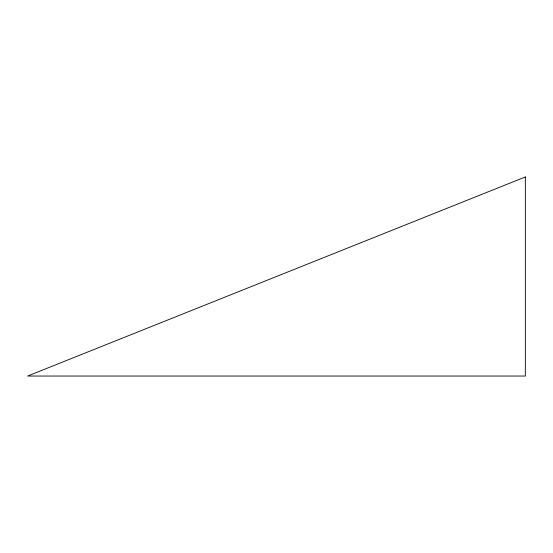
<?xml version="1.0" encoding="UTF-8"?>
<svg xmlns="http://www.w3.org/2000/svg" width="553" height="553" viewBox="0 0 553 553"><rect width="100%" height="100%" fill="white"/><g stroke="black" fill="none" stroke-linecap="round" stroke-linejoin="round"><path stroke-width="0.83" d="M525.35 176.96L27.65 376.04L525.35 376.04L525.35 176.96"/></g></svg>
